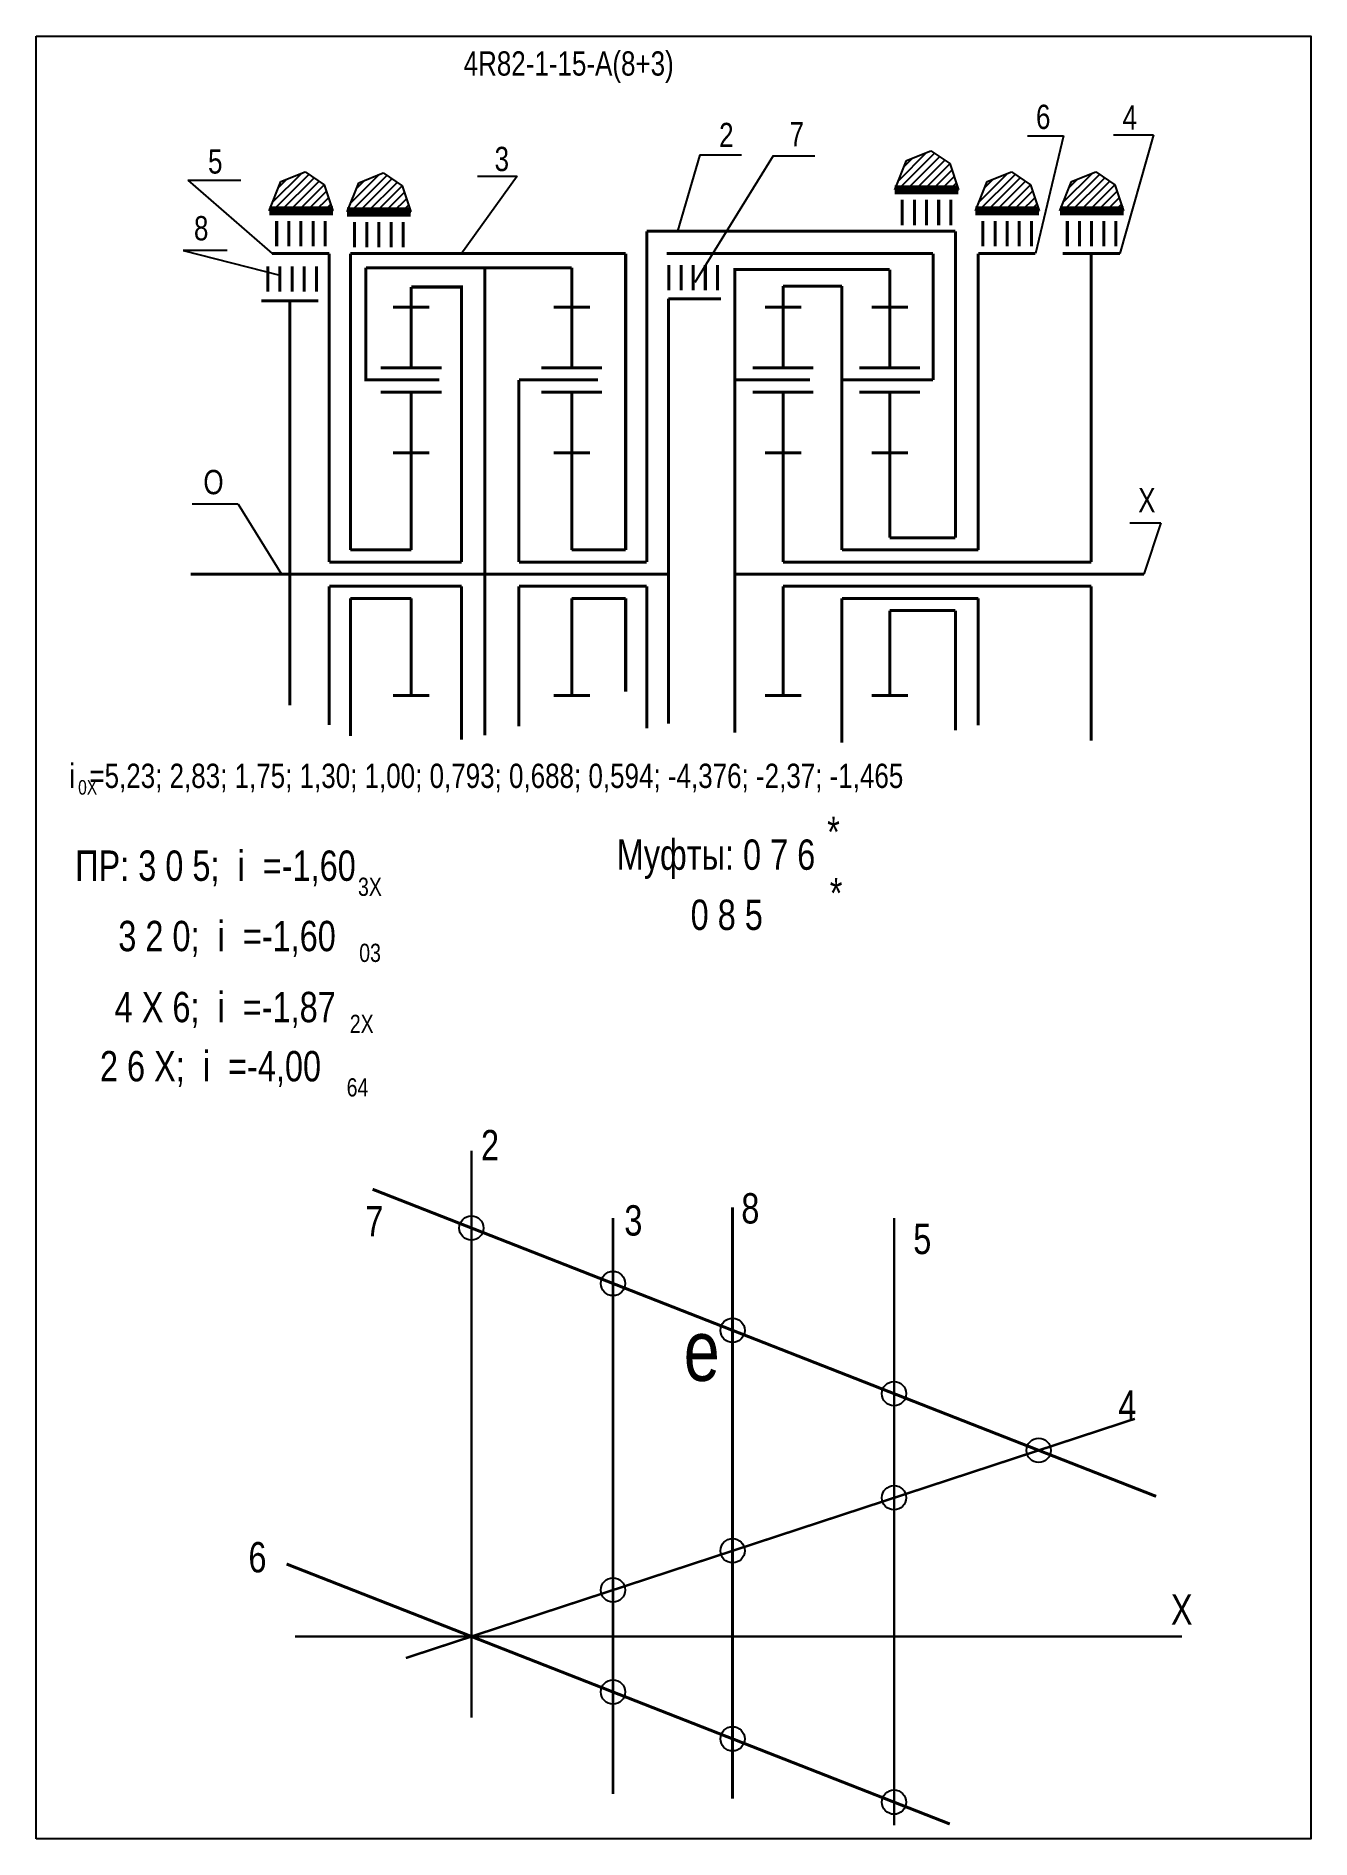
# Model space of a CAD drawing. Extents: x -352 to -142, y 153 to 450.
import ezdxf

# ---------------------------------------------------------------- set-up
doc = ezdxf.new("R2010")
doc.units = 0
doc.header["$LTSCALE"] = 15
doc.layers.get('0').update_dxf_attribs({"linetype": 'CONTINUOUS'})
doc.layers.add('DIM', color=92, linetype='CONTINUOUS')
doc.layers.add('MAIN', color=5, linetype='CONTINUOUS')
doc.styles.add('AMK', font='amk.shx', dxfattribs={"width": 0.8})

msp = doc.modelspace()

# ---------------------------------------------------------------- hatches: boundary and pattern name
at = {"layer": 'DIM'}
h = msp.add_hatch(dxfattribs=at)
h.set_pattern_fill('_USER', color=0, angle=45, style=0, pattern_type=0)
h.set_pattern_definition([(45, (41.2563, -1.1564), (-0.7071068, 0.7071068), [])])
h.paths.add_polyline_path([(-209.04, 429.36), (-210.98, 424.54), (-200.49, 424.54), (-201.94, 428.86), (-205.05, 430.98)])
h = msp.add_hatch(dxfattribs=at)
h.set_pattern_fill('_USER', color=0, angle=45, style=0, pattern_type=0)
h.set_pattern_definition([(45, (-61.7897, -4.638), (-0.7071068, 0.7071068), [])])
h.paths.add_polyline_path([(-312.09, 425.88), (-314.03, 421.06), (-303.53, 421.06), (-304.98, 425.38), (-308.1, 427.5)])
h = msp.add_hatch(dxfattribs=at)
h.set_pattern_fill('_USER', color=0, angle=45, style=0, pattern_type=0)
h.set_pattern_definition([(45, (-48.954, -4.8115), (-0.7071068, 0.7071068), [])])
h.paths.add_polyline_path([(-299.25, 425.71), (-301.19, 420.89), (-290.7, 420.89), (-292.15, 425.21), (-295.26, 427.33)])
h = msp.add_hatch(dxfattribs=at)
h.set_pattern_fill('_USER', color=0, angle=45, style=0, pattern_type=0)
h.set_pattern_definition([(45, (54.5397, -4.638), (-0.7071068, 0.7071068), [])])
h.paths.add_polyline_path([(-195.76, 425.88), (-197.7, 421.06), (-187.2, 421.06), (-188.65, 425.38), (-191.77, 427.5)])
h = msp.add_hatch(dxfattribs=at)
h.set_pattern_fill('_USER', color=0, angle=45, style=0, pattern_type=0)
h.set_pattern_definition([(45, (68.4506, -4.638), (-0.7071068, 0.7071068), [])])
h.paths.add_polyline_path([(-181.85, 425.88), (-183.79, 421.06), (-173.29, 421.06), (-174.74, 425.38), (-177.86, 427.5)])

# ---------------------------------------------------------------- linework, layer by layer
at = {"const_width": 0.4}
for points in [[(-280.72, 266.24), (-280.72, 172.82)], [(-257.4, 255.14), (-257.4, 160.27)], [(-211.1, 255.14), (-211.1, 155.11)], [(-291.52, 182.67), (-171.44, 222.08)]]:
    msp.add_lwpolyline(points, dxfattribs=at)
at = {"layer": 'DIM', "color": 0}
for p, q in [((-209.04, 429.36), (-205.05, 430.98)), ((-205.05, 430.98), (-201.94, 428.86)), ((-189.1, 433.45), (-183.19, 433.45)), ((-183.19, 433.45), (-187.82, 414.04)), ((-174.95, 433.57), (-168.38, 433.57)), ((-168.38, 433.57), (-173.91, 414.04)), ((-243.08, 430.28), (-246.76, 417.71)), ((-230.99, 430.13), (-243.9, 409.26)), ((-243.08, 430.28), (-236.23, 430.28)), ((-230.99, 430.13), (-224.13, 430.13)), ((-210.98, 424.54), (-209.04, 429.36)), ((-201.94, 428.86), (-200.49, 424.54)), ((-327.43, 426.1), (-318.7, 426.1)), ((-327.43, 426.1), (-313.56, 414.04)), ((-314.03, 421.06), (-312.09, 425.88)), ((-312.09, 425.88), (-308.1, 427.5)), ((-308.1, 427.5), (-304.98, 425.38)), ((-304.98, 425.38), (-303.53, 421.06)), ((-301.19, 420.89), (-299.25, 425.71)), ((-299.25, 425.71), (-295.26, 427.33)), ((-295.26, 427.33), (-292.15, 425.21)), ((-292.15, 425.21), (-290.7, 420.89)), ((-273.17, 426.76), (-282.46, 413.89)), ((-279.73, 426.76), (-273.17, 426.76)), ((-197.7, 421.06), (-195.76, 425.88)), ((-195.76, 425.88), (-191.77, 427.5)), ((-191.77, 427.5), (-188.65, 425.38)), ((-188.65, 425.38), (-187.2, 421.06)), ((-183.79, 421.06), (-181.85, 425.88)), ((-181.85, 425.88), (-177.86, 427.5)), ((-177.86, 427.5), (-174.74, 425.38)), ((-174.74, 425.38), (-173.29, 421.06)), ((-209.73, 424.35), (-202.82, 424.35)), ((-312.78, 420.87), (-305.86, 420.87)), ((-196.45, 420.87), (-189.53, 420.87)), ((-182.54, 420.87), (-175.62, 420.87)), ((-320.94, 414.52), (-328.2, 414.52)), ((-328.2, 414.52), (-312.26, 410.5)), ((-319.12, 372.77), (-326.73, 372.77)), ((-319.12, 372.77), (-311.99, 361.22)), ((-172.28, 369.68), (-167.14, 369.68)), ((-167.14, 369.68), (-169.95, 361.22))]:
    msp.add_line(p, q, dxfattribs=at)
for points, const_width in [([(-251.84, 417.71), (-200.99, 417.71)], 0.5), ([(-251.84, 417.71), (-251.84, 363.22)], 0.5), ([(-200.99, 417.71), (-200.99, 367.22)], 0.5), ([(-304.15, 414.04), (-304.15, 363.22)], 0.5), ([(-300.65, 414.04), (-300.65, 365.22)], 0.5), ([(-300.65, 414.04), (-255.31, 414.04)], 0.5), ([(-255.31, 365.22), (-255.31, 414.04)], 0.5), ([(-204.68, 414.04), (-248.58, 414.04)], 0.5), ([(-204.68, 393.22), (-204.68, 414.04)], 0.5), ([(-197.23, 365.22), (-197.23, 414.04)], 0.5), ([(-178.62, 414.04), (-178.62, 363.22)], 0.5), ([(-296.05, 393.22), (-298.1, 393.22), (-298.1, 411.7)], 0.5), ([(-298.1, 411.7), (-264.19, 411.7)], 0.5), ([(-278.51, 411.7), (-278.51, 334.68)], 0.5), ([(-211.8, 411.39), (-237.31, 411.39), (-237.31, 399.22), (-237.31, 393.22)], 0.5), ([(-290.64, 408.53), (-282.33, 408.53), (-282.33, 363.22)], 0.5), ([(-229.38, 405.22), (-229.38, 408.68)], 0.5), ([(-219.68, 408.68), (-229.38, 408.68)], 0.5), ([(-219.68, 393.22), (-219.68, 408.68)], 0.5), ([(-315.32, 406.26), (-305.94, 406.26)], 0.5), ([(-310.63, 406.26), (-310.63, 339.6)], 0.5), ([(-248.27, 406.59), (-248.27, 336.58)], 0.5), ([(-294.89, 393.22), (-296.05, 393.22)], 0.5), ([(-272.89, 393.22), (-272.89, 363.22)], 0.5), ([(-234.32, 393.22), (-237.31, 393.22), (-237.31, 361.22)], 0.5), ([(-216.74, 393.22), (-219.68, 393.22), (-219.68, 365.22)], 0.5), ([(-206.88, 393.22), (-204.68, 393.22)], 0.5), ([(-300.65, 365.22), (-290.64, 365.22)], 0.5), ([(-219.68, 365.22), (-197.23, 365.22)], 0.5), ([(-219.68, 365.22), (-211.8, 365.22)], 0.5), ([(-211.8, 367.22), (-200.99, 367.22)], 0.5), ([(-304.15, 363.22), (-282.33, 363.22)], 0.5), ([(-272.89, 363.22), (-251.84, 363.22)], 0.5), ([(-178.62, 363.22), (-229.38, 363.22)], 0.5), ([(-326.96, 361.22), (-248.27, 361.22)], 0.5), ([(-304.15, 359.22), (-282.33, 359.22)], 0.5), ([(-304.15, 359.22), (-304.15, 336.37)], 0.5), ([(-282.33, 359.22), (-282.33, 333.98)], 0.5), ([(-272.89, 359.22), (-251.84, 359.22)], 0.5), ([(-272.89, 359.22), (-272.89, 336.13)], 0.5), ([(-251.84, 359.22), (-251.84, 335.85)], 0.5), ([(-237.31, 361.22), (-169.95, 361.22)], 0.5), ([(-237.31, 361.22), (-237.31, 335.09)], 0.5), ([(-178.62, 359.22), (-229.38, 359.22)], 0.5), ([(-223.08, 361.22), (-217.03, 361.22)], 0.5), ([(-178.62, 359.22), (-178.62, 333.78)], 0.5), ([(-300.65, 357.22), (-290.64, 357.22)], 0.5), ([(-300.65, 357.22), (-300.65, 334.58)], 0.5), ([(-255.31, 341.84), (-255.31, 357.22)], 0.5), ([(-219.68, 357.22), (-197.23, 357.22)], 0.5), ([(-219.68, 357.22), (-211.8, 357.22)], 0.5), ([(-219.68, 357.22), (-219.68, 333.44)], 0.5), ([(-197.23, 357.22), (-197.23, 336.33)], 0.5), ([(-211.8, 355.22), (-200.99, 355.22)], 0.5), ([(-200.99, 355.22), (-200.99, 335.48)], 0.5), ([(-167.93, 209.3), (-296.99, 259.89)], 0.5), ([(-237.7, 256.94), (-237.7, 159.48)], 0.5), ([(-201.92, 155.33), (-311.16, 198.15)], 0.5), ([(-309.78, 186.22), (-163.68, 186.22)], 0.4)]:
    msp.add_lwpolyline(points, dxfattribs=dict(at, const_width=const_width))
for points in [[(-264.19, 365.22, 0.5, 0.5, 0), (-255.31, 365.22, 0.5, 0.5, 0)], [(-264.19, 357.22, 0.5, 0.5, 0), (-255.31, 357.22, 0.5, 0.5, 0)]]:
    msp.add_lwpolyline(points, format="xyseb", dxfattribs=at)
for centre in [(-280.72, 253.51), (-257.4, 244.37), (-237.7, 236.65), (-211.1, 226.22), (-187.29, 216.88), (-211.1, 209.07), (-237.7, 200.34), (-257.4, 193.87), (-257.4, 177.08), (-237.7, 169.36), (-211.1, 158.93)]:
    msp.add_circle(centre, 2, dxfattribs=at)
at = {"layer": 'MAIN'}
for points in [[(-352.43, 152.87), (-352.43, 449.87)], [(-352.43, 449.87), (-142.43, 449.87), (-142.43, 152.87), (-352.43, 152.87)]]:
    msp.add_lwpolyline(points, dxfattribs=at)
at = {"layer": 'MAIN', "color": 0}
for points, const_width in [([(-210.98, 424.54), (-200.49, 424.54)], 1.5), ([(-314.03, 421.06), (-303.53, 421.06)], 1.5), ([(-201.75, 422.89), (-201.75, 418.69)], 0.5), ([(-197.7, 421.06), (-187.2, 421.06)], 1.5), ([(-183.79, 421.06), (-173.29, 421.06)], 1.5), ([(-304.8, 419.41), (-304.8, 415.21)], 0.5), ([(-301.19, 420.89), (-290.7, 420.89)], 1.5), ([(-291.96, 419.24), (-291.96, 415.04)], 0.5), ([(-188.47, 419.41), (-188.47, 415.21)], 0.5), ([(-174.56, 419.41), (-174.56, 415.21)], 0.5), ([(-313.56, 414.04), (-304.15, 414.04)], 0.5), ([(-197.23, 414.04), (-187.82, 414.04)], 0.5), ([(-183.32, 414.04), (-173.91, 414.04)], 0.5), ([(-306.26, 411.95), (-306.26, 407.76)], 0.5), ([(-264.19, 405.22), (-264.19, 411.7)], 0.5), ([(-240.19, 412.17), (-240.19, 407.97)], 0.5), ([(-211.8, 395.22), (-211.8, 411.39)], 0.5), ([(-290.64, 405.22), (-290.64, 408.53)], 0.5), ([(-290.64, 405.22), (-293.64, 405.22)], 0.5), ([(-290.64, 395.22), (-290.64, 405.22)], 0.5), ([(-290.64, 405.22), (-287.64, 405.22)], 0.5), ([(-264.19, 405.22), (-267.19, 405.22)], 0.5), ([(-264.19, 395.22), (-264.19, 405.22)], 0.5), ([(-264.19, 405.22), (-261.19, 405.22)], 0.5), ([(-248.27, 406.59), (-239.6, 406.59)], 0.5), ([(-229.38, 405.22), (-232.38, 405.22)], 0.5), ([(-229.38, 395.22), (-229.38, 405.22)], 0.5), ([(-229.38, 405.22), (-226.38, 405.22)], 0.5), ([(-211.8, 405.22), (-214.8, 405.22)], 0.5), ([(-211.8, 405.22), (-208.8, 405.22)], 0.5), ([(-285.98, 393.22), (-294.89, 393.22)], 0.5), ([(-259.87, 393.22), (-272.89, 393.22)], 0.5), ([(-224.96, 393.22), (-237.31, 393.22)], 0.5), ([(-206.88, 393.22), (-216.74, 393.22)], 0.5), ([(-290.64, 391.22), (-295.64, 391.22)], 0.5), ([(-290.64, 381.22), (-290.64, 391.22), (-285.64, 391.22)], 0.5), ([(-264.19, 391.22), (-269.19, 391.22)], 0.5), ([(-264.19, 381.22), (-264.19, 391.22), (-259.19, 391.22)], 0.5), ([(-229.38, 391.22), (-234.38, 391.22)], 0.5), ([(-229.38, 381.22), (-229.38, 391.22), (-224.38, 391.22)], 0.5), ([(-211.8, 391.22), (-216.8, 391.22)], 0.5), ([(-211.8, 381.22), (-211.8, 391.22), (-206.8, 391.22)], 0.5), ([(-290.64, 381.22), (-293.64, 381.22)], 0.5), ([(-290.64, 365.22), (-290.64, 381.22)], 0.5), ([(-290.64, 381.22), (-287.64, 381.22)], 0.5), ([(-264.19, 381.22), (-267.19, 381.22)], 0.5), ([(-264.19, 365.22), (-264.19, 381.22)], 0.5), ([(-264.19, 381.22), (-261.19, 381.22)], 0.5), ([(-229.38, 381.22), (-232.38, 381.22)], 0.5), ([(-229.38, 363.22), (-229.38, 381.22)], 0.5), ([(-229.38, 381.22), (-226.38, 381.22)], 0.5), ([(-211.8, 381.22), (-214.8, 381.22)], 0.5), ([(-211.8, 367.22), (-211.8, 381.22)], 0.5), ([(-211.8, 381.22), (-208.8, 381.22)], 0.5), ([(-229.38, 359.22), (-229.38, 341.22)], 0.5), ([(-290.64, 357.22), (-290.64, 341.22)], 0.5), ([(-264.19, 357.22), (-264.19, 341.22)], 0.5), ([(-211.8, 355.22), (-211.8, 341.22)], 0.5), ([(-290.64, 341.22), (-293.64, 341.22)], 0.5), ([(-290.64, 341.22), (-287.64, 341.22)], 0.5), ([(-264.19, 341.22), (-267.19, 341.22)], 0.5), ([(-264.19, 341.22), (-261.19, 341.22)], 0.5), ([(-229.38, 341.22), (-232.38, 341.22)], 0.5), ([(-229.38, 341.22), (-226.38, 341.22)], 0.5), ([(-211.8, 341.22), (-214.8, 341.22)], 0.5), ([(-211.8, 341.22), (-208.8, 341.22)], 0.5)]:
    msp.add_lwpolyline(points, dxfattribs=dict(at, const_width=const_width))
for points in [[(-209.75, 422.89, 0.5, 0.5, 0), (-209.75, 418.69, 0.5, 0.5, 0)], [(-207.75, 422.89, 0.5, 0.5, 0), (-207.75, 418.69, 0.5, 0.5, 0)], [(-205.75, 422.89, 0.5, 0.5, 0), (-205.75, 418.69, 0.5, 0.5, 0)], [(-203.75, 422.89, 0.5, 0.5, 0), (-203.75, 418.69, 0.5, 0.5, 0)], [(-312.8, 419.41, 0.5, 0.5, 0), (-312.8, 415.21, 0.5, 0.5, 0)], [(-310.8, 419.41, 0.5, 0.5, 0), (-310.8, 415.21, 0.5, 0.5, 0)], [(-308.8, 419.41, 0.5, 0.5, 0), (-308.8, 415.21, 0.5, 0.5, 0)], [(-306.8, 419.41, 0.5, 0.5, 0), (-306.8, 415.21, 0.5, 0.5, 0)], [(-299.96, 419.24, 0.5, 0.5, 0), (-299.96, 415.04, 0.5, 0.5, 0)], [(-297.96, 419.24, 0.5, 0.5, 0), (-297.96, 415.04, 0.5, 0.5, 0)], [(-295.96, 419.24, 0.5, 0.5, 0), (-295.96, 415.04, 0.5, 0.5, 0)], [(-293.96, 419.24, 0.5, 0.5, 0), (-293.96, 415.04, 0.5, 0.5, 0)], [(-196.47, 419.41, 0.5, 0.5, 0), (-196.47, 415.21, 0.5, 0.5, 0)], [(-194.47, 419.41, 0.5, 0.5, 0), (-194.47, 415.21, 0.5, 0.5, 0)], [(-192.47, 419.41, 0.5, 0.5, 0), (-192.47, 415.21, 0.5, 0.5, 0)], [(-190.47, 419.41, 0.5, 0.5, 0), (-190.47, 415.21, 0.5, 0.5, 0)], [(-182.56, 419.41, 0.5, 0.5, 0), (-182.56, 415.21, 0.5, 0.5, 0)], [(-180.56, 419.41, 0.5, 0.5, 0), (-180.56, 415.21, 0.5, 0.5, 0)], [(-178.56, 419.41, 0.5, 0.5, 0), (-178.56, 415.21, 0.5, 0.5, 0)], [(-176.56, 419.41, 0.5, 0.5, 0), (-176.56, 415.21, 0.5, 0.5, 0)], [(-314.26, 411.95, 0.5, 0.5, 0), (-314.26, 407.76, 0.5, 0.5, 0)], [(-312.26, 411.95, 0.5, 0.5, 0), (-312.26, 407.76, 0.5, 0.5, 0)], [(-310.26, 411.95, 0.5, 0.5, 0), (-310.26, 407.76, 0.5, 0.5, 0)], [(-308.26, 411.95, 0.5, 0.5, 0), (-308.26, 407.76, 0.5, 0.5, 0)], [(-248.19, 412.17, 0.5, 0.5, 0), (-248.19, 407.97, 0.5, 0.5, 0)], [(-246.19, 412.17, 0.5, 0.5, 0), (-246.19, 407.97, 0.5, 0.5, 0)], [(-244.19, 412.17, 0.5, 0.5, 0), (-244.19, 407.97, 0.5, 0.5, 0)], [(-242.19, 412.17, 0.5, 0.5, 0), (-242.19, 407.97, 0.5, 0.5, 0)], [(-285.64, 395.22, 0.5, 0.5, 0), (-295.64, 395.22, 0.5, 0.5, 0)], [(-259.19, 395.22, 0.5, 0.5, 0), (-269.19, 395.22, 0.5, 0.5, 0)], [(-224.38, 395.22, 0.5, 0.5, 0), (-234.38, 395.22, 0.5, 0.5, 0)], [(-206.8, 395.22, 0.5, 0.5, 0), (-216.8, 395.22, 0.5, 0.5, 0)]]:
    msp.add_lwpolyline(points, format="xyseb", dxfattribs=at)

# ---------------------------------------------------------------- texts
at = {"layer": 'DIM', "color": 0, "style": 'AMK', "width": 0.8}
for s, height, p in [('4R82-1-15-A(8+3)', 4, (-282, 443.35)), ('6', 4, (-187.72, 434.56)), ('4', 4, (-173.47, 434.45)), ('2', 4, (-239.92, 431.57)), ('7', 4, (-228.32, 431.7)), ('5', 4, (-324.1, 427.21)), ('3', 4, (-276.9, 427.62)), ('8', 4, (-326.42, 416.21)), ('O', 4, (-324.87, 374.39)), ('X', 4, (-170.89, 371.4)), ('i  =5,23; 2,83; 1,75; 1,30; 1,00; 0,793; 0,688; 0,594; -4,376; -2,37; -1,465', 4, (-346.97, 326)), ('0X', 2.4, (-345.5, 324.9)), ('*', 5, (-222.12, 316.25)), (' ПР: 3 0 5;  i  =-1,60', 5, (-347.47, 310.7)), ('Муфты: 0 7 6', 5, (-256.78, 312.52)), ('3X', 3, (-299.4, 308.22)), ('*', 5, (-221.69, 306.18)), ('       0 8 5', 5, (-255.01, 302.61)), ('    3 2 0;  i  =-1,60', 5, (-344.83, 299.11)), ('03', 3, (-299.2, 297.34)), ('    4 X 6;  i  =-1,87', 5, (-345.43, 287.41)), ('2X', 3, (-300.75, 285.64)), ('     2 6 X;  i  =-4,00', 5, (-349.34, 277.67)), ('64', 3, (-301.27, 275.18)), ('2', 5, (-279.14, 264.66)), ('8', 5, (-236.26, 254.25)), ('7', 5, (-298.21, 252.12)), ('3', 5, (-255.53, 252.26)), ('5', 5, (-207.94, 249.21)), ('e', 10, (-245.75, 228.33)), ('4', 5, (-174.15, 221.76)), ('6', 5, (-317.45, 196.78)), ('X', 5, (-165.5, 188.14))]:
    msp.add_text(s, height=height, dxfattribs=at).set_placement(p)

doc.saveas('drawing.dxf')
